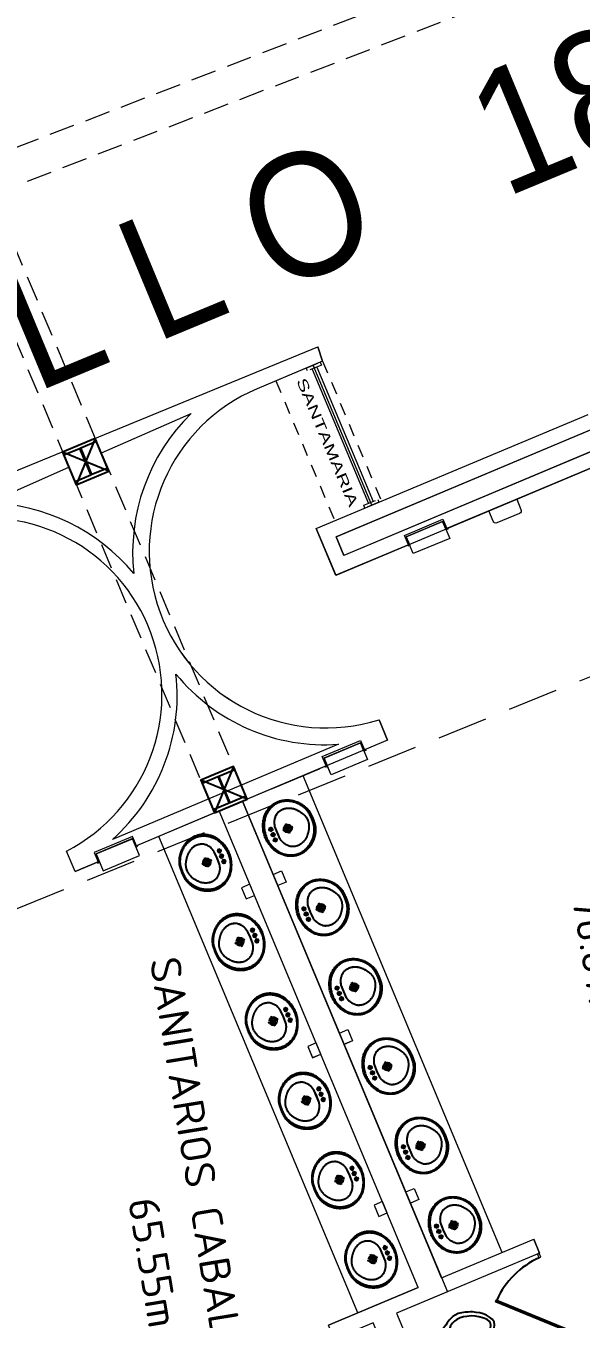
# Model space of a CAD drawing. Header units: metres. Extents: x 2 to 659295185, y -28 to 1124222152.
# Drawn here: x 655520.11 to 655525.6, y 1126311.37 to 1126324.15 of the extents above; entities that cross this region are included whole.
import ezdxf
from ezdxf.enums import TextEntityAlignment as Align

# ---------------------------------------------------------------- set-up
doc = ezdxf.new("R2010")
doc.units = ezdxf.units.M
doc.header["$MEASUREMENT"] = 0
for name, pattern in [('CCSM_C1_CUERPO NS$0$CONTINUA', [0]), ('CCSM_C1_CUERPO NS$0$DASHED', [0.75, 0.5, -0.25]), ('CCSM_C1_CUERPO NS$0$DASHED2', [0.375, 0.25, -0.125]), ('CCSM_C1_CUERPO NS$0$HIDDEN', [0.375, 0.25, -0.125]), ('DASHDOT', [1, 0.5, -0.25, 0, -0.25])]:
    doc.linetypes.add(name, pattern=pattern)
doc.layers.get('0').update_dxf_attribs({"linetype": 'CONTINUOUS'})
for name, color, linetype in [('CCSM_C1_CUERPO BJ$0$A-LOCAL ID', 7, 'CONTINUOUS'), ('CCSM_C1_CUERPO BJ$0$ID_Nº LOCAL', 7, 'CONTINUOUS'), ('CCSM_C1_CUERPO NS$0$-aa_niveles reales mz', 60, 'CONTINUOUS'), ('CCSM_C1_CUERPO NS$0$A-PARED', 2, 'CCSM_C1_CUERPO NS$0$CONTINUA'), ('CCSM_C1_CUERPO NS$0$A-PROYECCIONES', 5, 'CCSM_C1_CUERPO NS$0$DASHED'), ('CCSM_C1_CUERPO NS$0$A-SANITARIOS', 3, 'CONTINUOUS'), ('CCSM_C1_CUERPO NS$0$A-SANTA MARIAS', 161, 'CCSM_C1_CUERPO NS$0$CONTINUA'), ('CCSM_C1_CUERPO NS$0$A-TEXTOS AREAS', 7, 'CONTINUOUS'), ('CCSM_C1_CUERPO NS$0$EQUIPOS', 5, 'CONTINUOUS'), ('CCSM_C1_CUERPO NS$0$lineas guias', 8, 'CCSM_C1_CUERPO NS$0$DASHED2')]:
    doc.layers.add(name, color=color, linetype=linetype)
doc.layers.add('CCSM_C1_CUERPO NS$0$A-AREAS SERVICIO', color=134, linetype='CONTINUOUS', plot=False)
doc.layers.add('CCSM_C1_CUERPO NS$0$A_AREAS DE SERVICIO', color=2, linetype='CCSM_C1_CUERPO NS$0$CONTINUA', lineweight=30)
doc.layers.add('LOCALES ASIGNADOS', color=41, linetype='DASHDOT', lineweight=0)
doc.styles.add('CCSM_C1_CUERPO BJ$0$ROMANS', font='romans__.ttf')
doc.styles.add('CCSM_C1_CUERPO BJ$0$sigo', font='arial.ttf', dxfattribs={"width": 0.9})
doc.styles.add('CCSM_C1_CUERPO NS$0$Arial', font='arial.ttf', dxfattribs={"width": 1.5})
doc.styles.add('CCSM_C1_CUERPO NS$0$Standard', font='txt_____.ttf')

# ---------------------------------------------------------------- blocks, each defined once
blk = doc.blocks.new('CCSM_C1_CUERPO NS$0$lavamanos')
at = {"linetype": 'Continuous'}
for p, q in [((-1.14567, -2.91338), (-2.87008, -2.91338)), ((-2.00787, -2.04724), (-2.00787, -3.77559)), ((-0.8622, -2.91338), (0.8622, -2.91338)), ((0, -2.04724), (0, -3.77559)), ((1.14567, -2.91338), (2.87008, -2.91338)), ((2.00787, -2.04724), (2.00787, -3.77559)), ((-1.88583, -8.50393), (1.88583, -8.50393)), ((0, -6.61811), (0, -10.38976))]:
    blk.add_line(p, q, dxfattribs=at)
for points in [[(0, -17.99212), (-0.15602, -17.98496), (-0.31178, -17.97732), (-0.46676, -17.96923), (-0.62247, -17.96061), (-0.7774, -17.95154), (-0.93305, -17.94193), (-1.08792, -17.93189), (-1.24321, -17.92132), (-1.24409, -17.92126), (-1.40018, -17.91107), (-1.55581, -17.90029), (-1.7108, -17.88895), (-1.86635, -17.87695), (-2.02185, -17.86434), (-2.17729, -17.85112), (-2.33209, -17.83734), (-2.48664, -17.82298), (-2.48819, -17.82283), (-2.7321, -17.76466), (-2.9741, -17.70033), (-3.21422, -17.62983), (-3.4526, -17.55314), (-3.68878, -17.47039), (-3.92289, -17.38154), (-4.15451, -17.28676), (-4.3831, -17.18628), (-4.38583, -17.18504), (-4.61263, -17.07783), (-4.836, -16.96507), (-5.05637, -16.84657), (-5.2736, -16.7224), (-5.48754, -16.59265), (-5.69793, -16.45748), (-5.90487, -16.31683), (-6.10726, -16.17149), (-6.11024, -16.16929), (-6.27287, -16.04616), (-6.43208, -15.92036), (-6.58866, -15.7913), (-6.74256, -15.65905), (-6.8937, -15.52366), (-7.04202, -15.38519), (-7.18756, -15.24358), (-7.32904, -15.10015), (-7.33071, -15.09842), (-7.47169, -14.95052), (-7.6088, -14.80093), (-7.74293, -14.64866), (-7.87401, -14.49376), (-8.00211, -14.33619), (-8.12696, -14.17623), (-8.24863, -14.01384), (-8.36614, -13.85039), (-8.36797, -13.84777), (-8.50025, -13.65325), (-8.62668, -13.45667), (-8.74803, -13.25691), (-8.86431, -13.054), (-8.9753, -12.8483), (-9.08105, -12.6397), (-9.18137, -12.42859), (-9.27559, -12.21653), (-9.36657, -11.99892), (-9.45134, -11.78056), (-9.53044, -11.56007), (-9.6038, -11.33761), (-9.67138, -11.11333), (-9.73313, -10.88737), (-9.78902, -10.6599), (-9.83858, -10.43307), (-9.88817, -10.16833), (-9.9285, -9.90369), (-9.95981, -9.63782), (-9.98205, -9.37117), (-9.99523, -9.10379), (-9.99931, -8.83997), (-9.99443, -8.57243), (-9.98031, -8.30315), (-9.98012, -8.30043), (-9.95723, -8.03641), (-9.92507, -7.77125), (-9.88387, -7.50746), (-9.83362, -7.24512), (-9.77443, -6.98478), (-9.70635, -6.72662), (-9.62943, -6.47083), (-9.54331, -6.21653), (-9.54108, -6.21034), (-9.42519, -5.90571), (-9.29761, -5.60409), (-9.15896, -5.30725), (-9.0095, -5.0157), (-8.84949, -4.72997), (-8.67901, -4.45019), (-8.49844, -4.17699), (-8.30709, -3.90944), (-8.10673, -3.65144), (-7.896, -3.39996), (-7.67614, -3.15661), (-7.44739, -2.92165), (-7.21002, -2.69534), (-6.96428, -2.47795), (-6.71071, -2.26995), (-6.44882, -2.07086), (-6.4474, -2.06985), (-6.09342, -1.8285), (-5.72945, -1.60035), (-5.35697, -1.38637), (-4.97653, -1.1869), (-4.58869, -1.00223), (-4.19402, -0.83262), (-3.79311, -0.67834), (-3.38583, -0.53937), (-3.38148, -0.53797), (-2.97062, -0.41452), (-2.55462, -0.30671), (-2.1348, -0.21491), (-1.71177, -0.13925), (-1.28615, -0.07986), (-0.85858, -0.03682), (-0.42966, -0.01018), (0, 0), (0.42963, -0.01033), (0.85867, -0.03702), (1.28621, -0.08015), (1.71194, -0.13969), (2.13491, -0.21549), (2.55482, -0.30751), (2.97072, -0.41554), (3.38189, -0.53937), (3.78887, -0.67819), (4.18996, -0.83242), (4.58469, -1.00185), (4.97278, -1.18636), (5.35351, -1.38562), (5.72617, -1.59924), (6.0905, -1.82709), (6.44479, -2.068), (6.44882, -2.07086), (6.45017, -2.07185), (6.71159, -2.27052), (6.96469, -2.47832), (7.20981, -2.69548), (7.4466, -2.9217), (7.67469, -3.15662), (7.89383, -3.39998), (8.10359, -3.65128), (8.30315, -3.90944), (8.49534, -4.17689), (8.67685, -4.45036), (8.84803, -4.73025), (9.00872, -5.01629), (9.1587, -5.30809), (9.29776, -5.60525), (9.42572, -5.90736), (9.54188, -6.21255), (9.54331, -6.21653), (9.62943, -6.47084), (9.70633, -6.72652), (9.77441, -6.98469), (9.83361, -7.24504), (9.88386, -7.50739), (9.92507, -7.77118), (9.95722, -8.03623), (9.98013, -8.30043), (9.98032, -8.30315), (9.99443, -8.57236), (9.99931, -8.84003), (9.99523, -9.10374), (9.98205, -9.37112), (9.95979, -9.63791), (9.92848, -9.90378), (9.88817, -10.16832), (9.83858, -10.43307), (9.83797, -10.43598), (9.78765, -10.66236), (9.73129, -10.88918), (9.66927, -11.11468), (9.60166, -11.33855), (9.52854, -11.56054), (9.44988, -11.78078), (9.36576, -11.999), (9.27559, -12.21653), (9.18048, -12.42865), (9.07944, -12.63991), (8.97322, -12.84862), (8.86195, -13.05451), (8.74556, -13.25773), (8.6242, -13.45801), (8.49793, -13.65523), (8.36614, -13.85039), (8.24854, -14.01397), (8.12687, -14.17636), (8.00201, -14.33631), (7.87401, -14.49376), (7.74293, -14.64866), (7.6087, -14.80104), (7.47159, -14.95063), (7.33071, -15.09842), (7.18852, -15.24243), (7.04257, -15.38427), (6.89358, -15.52312), (6.74182, -15.65872), (6.58715, -15.79121), (6.42973, -15.92042), (6.26975, -16.04622), (6.1063, -16.16929), (5.90409, -16.31515), (5.69734, -16.45615), (5.48694, -16.59165), (5.27292, -16.72162), (5.05566, -16.84583), (4.83521, -16.96427), (4.61158, -17.07691), (4.38467, -17.18378), (4.38189, -17.18504), (4.15347, -17.28579), (3.92197, -17.38088), (3.68808, -17.46994), (3.4521, -17.55286), (3.2139, -17.62968), (2.9738, -17.7003), (2.73195, -17.76467), (2.48819, -17.82283), (2.48664, -17.82298), (2.33209, -17.83734), (2.17669, -17.85117), (2.02124, -17.86439), (1.86635, -17.87695), (1.7108, -17.88895), (1.55521, -17.90034), (1.39957, -17.91111), (1.24409, -17.92126), (1.24321, -17.92132), (1.08792, -17.93189), (0.9323, -17.94198), (0.7774, -17.95154), (0.62172, -17.96065), (0.46676, -17.96923), (0.31102, -17.97736), (0.15602, -17.98496), (0, -17.99212)], [(0, -16.06299), (-0.18792, -16.0599), (-0.37554, -16.05066), (-0.56285, -16.03525), (-0.74947, -16.01371), (-0.93536, -15.98605), (-1.12025, -15.95229), (-1.30384, -15.91251), (-1.4859, -15.86675), (-1.48819, -15.86614), (-1.49138, -15.86528), (-1.672, -15.81354), (-1.8507, -15.75596), (-2.02734, -15.69259), (-2.20181, -15.62348), (-2.374, -15.54866), (-2.54358, -15.46828), (-2.71043, -15.3824), (-2.87402, -15.29133), (-3.04605, -15.19008), (-3.21542, -15.08647), (-3.38315, -14.9799), (-3.5489, -14.8706), (-3.71277, -14.7585), (-3.87486, -14.64352), (-4.03483, -14.52591), (-4.19175, -14.40641), (-4.19291, -14.40551), (-4.34937, -14.28142), (-4.50255, -14.1558), (-4.65382, -14.02758), (-4.80284, -13.89704), (-4.94986, -13.76398), (-5.09456, -13.62867), (-5.23718, -13.49089), (-5.37629, -13.35207), (-5.37795, -13.35039), (-5.37876, -13.34942), (-5.52197, -13.17233), (-5.65854, -12.99125), (-5.78892, -12.80566), (-5.91297, -12.61578), (-6.03053, -12.42182), (-6.14144, -12.2241), (-6.24566, -12.02265), (-6.34252, -11.81889), (-6.34294, -11.81798), (-6.4347, -11.60908), (-6.51887, -11.39832), (-6.59586, -11.18484), (-6.66561, -10.96878), (-6.72798, -10.75058), (-6.78293, -10.5304), (-6.83039, -10.30848), (-6.87008, -10.08661), (-6.87037, -10.08329), (-6.88356, -9.88894), (-6.88978, -9.69559), (-6.88918, -9.50479), (-6.88176, -9.31148), (-6.86748, -9.11856), (-6.84635, -8.92626), (-6.81842, -8.73484), (-6.78346, -8.5433), (-6.78313, -8.54172), (-6.74096, -8.35347), (-6.69168, -8.16565), (-6.63561, -7.97975), (-6.57283, -7.796), (-6.50342, -7.61466), (-6.42746, -7.43595), (-6.34506, -7.26013), (-6.25591, -7.08661), (-6.08348, -6.85262), (-5.89907, -6.62679), (-5.70371, -6.41048), (-5.49777, -6.20413), (-5.28179, -6.00827), (-5.05633, -5.82341), (-4.82195, -5.65), (-4.57874, -5.48819), (-4.32876, -5.34015), (-4.07122, -5.20434), (-3.80737, -5.08145), (-3.53769, -4.97171), (-3.26299, -4.87546), (-2.9838, -4.79287), (-2.70086, -4.72417), (-2.41481, -4.66952), (-2.41339, -4.66929), (0, -4.56693), (2.41339, -4.66929), (2.41481, -4.66952), (2.70086, -4.72417), (2.98371, -4.79285), (3.26291, -4.87543), (3.5376, -4.97168), (3.80729, -5.08142), (4.07114, -5.2043), (4.32869, -5.34011), (4.57874, -5.48819), (4.82187, -5.64995), (5.05626, -5.82335), (5.28173, -6.00821), (5.49771, -6.20407), (5.70365, -6.41042), (5.89907, -6.62679), (6.08348, -6.85262), (6.25591, -7.08661), (6.34414, -7.2601), (6.42574, -7.43587), (6.50097, -7.61437), (6.5698, -7.79552), (6.63207, -7.97894), (6.68777, -8.16455), (6.73678, -8.35195), (6.77883, -8.5399), (6.77953, -8.5433), (6.81538, -8.73475), (6.84411, -8.92617), (6.8659, -9.11858), (6.88074, -9.31165), (6.88859, -9.50514), (6.88948, -9.69608), (6.88343, -9.88963), (6.8703, -10.08407), (6.87008, -10.08661), (6.83037, -10.30858), (6.7829, -10.5305), (6.72795, -10.75068), (6.66558, -10.96888), (6.59586, -11.18484), (6.51887, -11.39832), (6.4347, -11.60908), (6.34294, -11.81798), (6.34252, -11.81889), (6.24562, -12.02262), (6.14129, -12.22398), (6.03014, -12.42165), (5.91231, -12.61541), (5.78792, -12.80504), (5.65714, -12.9903), (5.52016, -13.17091), (5.37646, -13.34749), (5.37402, -13.35039), (5.23533, -13.48965), (5.09309, -13.6277), (4.94864, -13.76317), (4.8019, -13.89615), (4.65278, -14.02673), (4.50159, -14.15462), (4.34823, -14.27992), (4.19174, -14.40337), (4.18898, -14.40551), (4.03258, -14.52531), (3.87308, -14.64318), (3.71169, -14.75815), (3.54833, -14.87031), (3.38305, -14.97961), (3.2159, -15.08603), (3.04692, -15.18953), (2.87543, -15.29051), (2.87402, -15.29133), (2.87064, -15.29327), (2.7069, -15.38393), (2.53994, -15.46947), (2.37031, -15.54958), (2.19818, -15.62419), (2.02374, -15.69321), (1.84717, -15.75658), (1.66865, -15.81423), (1.48819, -15.86614), (1.4859, -15.86675), (1.30384, -15.91251), (1.12016, -15.95231), (0.93536, -15.98605), (0.74947, -16.01371), (0.56285, -16.03525), (0.37554, -16.05066), (0.18792, -16.0599), (0, -16.06299)]]:
    blk.add_lwpolyline(points, close=True, dxfattribs=at)
blk.add_lwpolyline([(0, -0.43307), (-0.0032, -0.43309), (-0.41557, -0.44293), (-0.82705, -0.4685), (-1.23741, -0.50981), (-1.64573, -0.56674), (-2.05158, -0.63924), (-2.45453, -0.72723), (-2.85365, -0.83052), (-3.24803, -0.94881), (-3.63967, -1.08338), (-4.02553, -1.23249), (-4.40547, -1.39606), (-4.77897, -1.57387), (-5.14533, -1.76558), (-5.50434, -1.97107), (-5.85533, -2.18998), (-6.19685, -2.42126), (-6.19827, -2.42231), (-6.2887, -2.49008), (-6.37749, -2.55848), (-6.46537, -2.62804), (-6.55222, -2.69867), (-6.63824, -2.77053), (-6.7233, -2.84351), (-6.80739, -2.91761), (-6.88976, -2.99212), (-6.97274, -3.06918), (-7.0539, -3.14641), (-7.13418, -3.22475), (-7.21345, -3.30404), (-7.29177, -3.38434), (-7.36908, -3.46561), (-7.44528, -3.54774), (-7.51968, -3.62992), (-7.52139, -3.63182), (-7.52994, -3.6414), (-7.53828, -3.65087), (-7.54653, -3.66038), (-7.55471, -3.66995), (-7.56284, -3.6796), (-7.57088, -3.68929), (-7.57885, -3.69904), (-7.58661, -3.70866), (-7.59313, -3.71598), (-7.60096, -3.72476), (-7.60895, -3.73372), (-7.61679, -3.74249), (-7.62464, -3.75126), (-7.63265, -3.7602), (-7.64051, -3.76896), (-7.64982, -3.77933), (-7.65354, -3.78346), (-7.77251, -3.92911), (-7.88765, -4.07645), (-7.9995, -4.22614), (-8.10806, -4.37823), (-8.2133, -4.53265), (-8.31516, -4.68931), (-8.4136, -4.84814), (-8.50787, -5.00787), (-8.50846, -5.00889), (-8.60047, -5.17295), (-8.6881, -5.33775), (-8.77195, -5.50437), (-8.85211, -5.67293), (-8.92848, -5.84325), (-9.00102, -6.01523), (-9.06964, -6.18868), (-9.13386, -6.3622), (-9.21541, -6.60277), (-9.2883, -6.84446), (-9.35302, -7.08859), (-9.40945, -7.33476), (-9.45752, -7.5827), (-9.49718, -7.83201), (-9.52841, -8.08263), (-9.55101, -8.3323), (-9.55118, -8.33464), (-9.56448, -8.58891), (-9.56894, -8.84181), (-9.56479, -9.09102), (-9.55192, -9.34362), (-9.53034, -9.59552), (-9.50007, -9.84664), (-9.46116, -10.09645), (-9.41339, -10.34645), (-9.36597, -10.56168), (-9.31264, -10.77768), (-9.25391, -10.99213), (-9.18973, -11.20515), (-9.12019, -11.41649), (-9.04537, -11.62587), (-8.96522, -11.83341), (-8.87925, -12.04028), (-8.87795, -12.0433), (-8.78772, -12.24568), (-8.69175, -12.44739), (-8.59074, -12.64662), (-8.48477, -12.84325), (-8.37396, -13.03704), (-8.25824, -13.2281), (-8.13777, -13.4162), (-8.01181, -13.60236), (-7.8991, -13.75924), (-7.78256, -13.91489), (-7.66288, -14.06833), (-7.54019, -14.21938), (-7.41464, -14.36786), (-7.28609, -14.51395), (-7.15468, -14.65748), (-7.01968, -14.79921), (-7.01804, -14.8009), (-6.88233, -14.93771), (-6.74301, -15.07248), (-6.60095, -15.20433), (-6.45608, -15.33332), (-6.30869, -15.4592), (-6.15872, -15.582), (-6.00614, -15.70177), (-5.85039, -15.81889), (-5.65802, -15.95721), (-5.46155, -16.09113), (-5.26164, -16.22013), (-5.05866, -16.34397), (-4.8525, -16.46272), (-4.64353, -16.57616), (-4.43164, -16.68435), (-4.21654, -16.7874), (-4.00016, -16.88334), (-3.7808, -16.97381), (-3.55914, -17.05851), (-3.33535, -17.13737), (-3.10943, -17.21039), (-2.88181, -17.27743), (-2.65252, -17.33848), (-2.42126, -17.3937), (-2.4164, -17.39414), (-2.26792, -17.40746), (-2.11711, -17.42063), (-1.96627, -17.43345), (-1.81637, -17.44583), (-1.66547, -17.45794), (-1.51454, -17.46969), (-1.36456, -17.48101), (-1.2126, -17.49212), (-1.21195, -17.49216), (-1.06192, -17.50172), (-0.91055, -17.51099), (-0.75821, -17.51996), (-0.60681, -17.5285), (-0.45538, -17.53668), (-0.30393, -17.54449), (-0.15246, -17.55193), (0, -17.55905), (0.00328, -17.5589), (0.15446, -17.55184), (0.30468, -17.54445), (0.45581, -17.53664), (0.60599, -17.52851), (0.75707, -17.51995), (0.90721, -17.51107), (1.05825, -17.50176), (1.20866, -17.49212), (1.36029, -17.48111), (1.51241, -17.46969), (1.66354, -17.45797), (1.8156, -17.44581), (1.96667, -17.43337), (2.11867, -17.42047), (2.26968, -17.4073), (2.42031, -17.39379), (2.42126, -17.3937), (2.65238, -17.33852), (2.88181, -17.27743), (3.10943, -17.21039), (3.33521, -17.13742), (3.55901, -17.05856), (3.7808, -16.97381), (4.00016, -16.88334), (4.21654, -16.7874), (4.43164, -16.68435), (4.6434, -16.57622), (4.8525, -16.46272), (5.05854, -16.34404), (5.26164, -16.22013), (5.46143, -16.09121), (5.65802, -15.95721), (5.85039, -15.81889), (6.00615, -15.70175), (6.15862, -15.58207), (6.30859, -15.45926), (6.4561, -15.33329), (6.60087, -15.20439), (6.74295, -15.07252), (6.88238, -14.93765), (7.01804, -14.8009), (7.01969, -14.79921), (7.02105, -14.79782), (7.15567, -14.65643), (7.28652, -14.5133), (7.41453, -14.36744), (7.53947, -14.21913), (7.66147, -14.06821), (7.78039, -13.91485), (7.89609, -13.75922), (8.00787, -13.60236), (8.0096, -13.59989), (8.13606, -13.41435), (8.25698, -13.22677), (8.37307, -13.03615), (8.48432, -12.84251), (8.59052, -12.64621), (8.69167, -12.44726), (8.78775, -12.24567), (8.87795, -12.0433), (8.87925, -12.04028), (8.96517, -11.83354), (9.04532, -11.62599), (9.12019, -11.41649), (9.18969, -11.20528), (9.25387, -10.99226), (9.31264, -10.77768), (9.36594, -10.56181), (9.41339, -10.34645), (9.46031, -10.09655), (9.49841, -9.84683), (9.528, -9.59584), (9.54903, -9.34411), (9.56147, -9.0917), (9.56532, -8.84263), (9.56069, -8.59006), (9.54733, -8.33598), (9.54724, -8.33464), (9.5471, -8.33258), (9.52539, -8.08282), (9.49496, -7.83221), (9.45595, -7.58269), (9.40843, -7.33476), (9.35241, -7.08849), (9.28802, -6.8444), (9.2153, -6.60265), (9.13386, -6.3622), (9.06964, -6.18868), (9.00097, -6.01512), (8.92843, -5.84313), (8.85211, -5.67293), (8.77195, -5.50437), (8.68804, -5.33764), (8.60041, -5.17283), (8.50846, -5.00889), (8.50787, -5.00787), (8.41351, -4.84809), (8.31492, -4.68927), (8.21283, -4.53269), (8.10729, -4.37842), (7.99834, -4.22653), (7.88605, -4.07709), (7.77047, -3.93019), (7.6509, -3.785), (7.64961, -3.78346), (7.64773, -3.78111), (7.64044, -3.77207), (7.63296, -3.7629), (7.6254, -3.75376), (7.6178, -3.74469), (7.61012, -3.73564), (7.60241, -3.72667), (7.59461, -3.71773), (7.58661, -3.70866), (7.5849, -3.70676), (7.57635, -3.69719), (7.56803, -3.68774), (7.55976, -3.6782), (7.55157, -3.66863), (7.54346, -3.65899), (7.53542, -3.6493), (7.52744, -3.63955), (7.51969, -3.62992), (7.44528, -3.54773), (7.36897, -3.46549), (7.29174, -3.38431), (7.21341, -3.30399), (7.13412, -3.22469), (7.05392, -3.14644), (6.97266, -3.06909), (6.88976, -2.99212), (6.8073, -2.91758), (6.7232, -2.84362), (6.63798, -2.77074), (6.55187, -2.69913), (6.46467, -2.62864), (6.3766, -2.55945), (6.28759, -2.49147), (6.19691, -2.42419), (6.19291, -2.42126), (5.85224, -2.18986), (5.50224, -1.97105), (5.1442, -1.76567), (4.77877, -1.5741), (4.40618, -1.39645), (4.02713, -1.23307), (3.64214, -1.08419), (3.25136, -0.94988), (3.24803, -0.94881), (2.85263, -0.8305), (2.45261, -0.72723), (2.04878, -0.63926), (1.64205, -0.56678), (1.2327, -0.50984), (0.82163, -0.46856), (0.40913, -0.44298), (-0.00394, -0.43307)], dxfattribs=at)
for centre, radius in [((-2.00787, -2.91338), 0.59055), ((0, -2.91338), 0.59055), ((2.00787, -2.91338), 0.59056), ((0, -8.50393), 1.37795), ((0, -8.50393), 0.88583)]:
    blk.add_circle(centre, radius, dxfattribs=at)
blk = doc.blocks.new('CCSM_C1_CUERPO NS$0$water')
at = {"linetype": 'Continuous'}
for p, q in [((-0.83, 26.23), (-1.78, 25.69)), ((0.24, 26.46), (-0.83, 26.23)), ((1.3, 26.21), (0.24, 26.46)), ((2.24, 25.65), (1.3, 26.21)), ((-5, 22.17), (-5.64, 21.04)), ((-4.36, 23.23), (-5, 22.17)), ((-3.68, 24.13), (-4.36, 23.23)), ((-3.26, 22.43), (-3.98, 21.3)), ((-2.85, 24.95), (-3.68, 24.13)), ((-2.23, 23.76), (-3.26, 22.43)), ((-1.78, 25.69), (-2.85, 24.95)), ((-1.32, 24.58), (-2.23, 23.76)), ((-0.56, 25.01), (-1.32, 24.58)), ((0.23, 25.12), (-0.56, 25.01)), ((1.01, 24.99), (0.23, 25.12)), ((1.76, 24.55), (1.01, 24.99)), ((2.65, 23.72), (1.76, 24.55)), ((3.29, 24.89), (2.24, 25.65)), ((3.67, 22.37), (2.65, 23.72)), ((4.11, 24.06), (3.29, 24.89)), ((4.36, 21.22), (3.67, 22.37)), ((4.85, 22.91), (4.11, 24.06)), ((5.4, 22.08), (4.85, 22.91)), ((6.01, 20.93), (5.4, 22.08)), ((-6.77, 17.5), (-6.94, 16.44)), ((-6.49, 18.72), (-6.77, 17.5)), ((-6.12, 19.7), (-6.49, 18.72)), ((-5.92, 20.41), (-6.12, 19.7)), ((-5.64, 21.04), (-5.92, 20.41)), ((-5.24, 17.69), (-5.4, 16.51)), ((-4.95, 18.71), (-5.24, 17.69)), ((-4.54, 20.12), (-4.95, 18.71)), ((-3.98, 21.3), (-4.54, 20.12)), ((4.9, 20.04), (4.36, 21.22)), ((5.29, 18.61), (4.9, 20.04)), ((5.55, 17.59), (5.29, 18.61)), ((5.7, 16.41), (5.55, 17.59)), ((6.21, 20.3), (6.01, 20.93)), ((6.48, 19.59), (6.21, 20.3)), ((6.74, 18.6), (6.48, 19.59)), ((7.09, 17.38), (6.74, 18.6)), ((7.23, 16.31), (7.09, 17.38)), ((-6.94, 16.44), (-6.87, 15.26)), ((-6.87, 15.26), (-6.76, 14.43)), ((-6.76, 14.43), (-6.45, 13.6)), ((-6.45, 13.6), (-6.11, 12.77)), ((-5.4, 16.51), (-5.34, 15.25)), ((-5.34, 15.25), (-5.07, 14.3)), ((-5.07, 14.3), (-4.72, 13.43)), ((-4.72, 13.43), (-4.22, 12.52)), ((4.44, 12.44), (4.96, 13.34)), ((4.96, 13.34), (5.32, 14.2)), ((5.32, 14.2), (5.61, 15.15)), ((5.61, 15.15), (5.7, 16.41)), ((6.33, 12.66), (6.7, 13.48)), ((6.7, 13.48), (7.02, 14.31)), ((7.02, 14.31), (7.14, 15.13)), ((7.14, 15.13), (7.23, 16.31)), ((-6.11, 12.77), (-5.56, 11.86)), ((-5.56, 11.86), (-5.02, 11.11)), ((-5.02, 11.11), (-4.63, 10.32)), ((-4.63, 10.32), (-4.44, 9.88)), ((-4.44, 9.88), (-4.28, 9.57)), ((-4.28, 9.57), (-4.09, 9.05)), ((-4.22, 12.52), (-3.95, 12.2)), ((-4.09, 9.05), (-4.02, 8.58)), ((-3.95, 12.2), (-3.16, 11.49)), ((-3.16, 11.49), (-1.79, 10.65)), ((-1.79, 10.65), (-0.73, 10.36)), ((-0.73, 10.36), (0.09, 10.2)), ((0.09, 10.2), (0.92, 10.35)), ((0.92, 10.35), (1.99, 10.61)), ((1.99, 10.61), (3.37, 11.43)), ((3.37, 11.43), (4.16, 12.13)), ((4.16, 12.13), (4.44, 12.44)), ((4.17, 8.51), (4.25, 8.98)), ((4.25, 8.98), (4.46, 9.49)), ((4.46, 9.49), (4.62, 9.8)), ((4.62, 9.8), (4.82, 10.23)), ((4.82, 10.23), (5.22, 11.02)), ((5.22, 11.02), (5.77, 11.76)), ((5.77, 11.76), (6.33, 12.66)), ((-4.02, 8.58), (-3.83, 7.59)), ((-3.83, 7.59), (-3.77, 6.02)), ((-3.77, 6.02), (-3.62, 4.36)), ((-3.62, 4.36), (-3.59, 3.54)), ((3.7, 4.3), (3.87, 5.95)), ((3.87, 5.95), (3.97, 7.52)), ((3.97, 7.52), (4.17, 8.51)), ((-3.59, 3.54), (-3.52, 2.47)), ((-3.52, 2.47), (-3.45, 1.49)), ((-1.67, 2.97), (-3.48, 3.1)), ((-3.48, 3.1), (-3.48, 2.55)), ((-3.48, 2.55), (-1.67, 2.61)), ((-3.45, 1.49), (-3.34, 0.74)), ((-3.34, 0.74), (-3.07, 0.38)), ((-3.07, 0.38), (-2.71, 0.26)), ((-2.71, 0.26), (-2.28, 0.18)), ((-2.28, 0.18), (0, 0)), ((-1.67, 2.61), (-1.67, 2.97)), ((-1.39, 2.97), (-1.67, 2.97)), ((-1.67, 2.97), (-1.67, 2.57)), ((-1.67, 2.57), (-1.39, 2.57)), ((-1.39, 2.57), (-1.39, 2.97)), ((-1.35, 3.08), (-1.36, 2.45)), ((-1.36, 2.45), (-1.16, 2.45)), ((-1.23, 3.32), (-1.35, 2.81)), ((-1.23, 3.32), (-1.35, 2.81)), ((-1.15, 3.08), (-1.35, 3.08)), ((-1.35, 2.81), (-1.24, 2.26)), ((-1.35, 2.81), (-1.24, 2.26)), ((-1.24, 2.26), (-0.97, 1.82)), ((-1.24, 2.26), (-0.97, 1.82)), ((-0.95, 3.79), (-1.23, 3.32)), ((-0.95, 3.79), (-1.23, 3.32)), ((-1.16, 2.45), (-1.15, 3.08)), ((-0.99, 3.2), (-1.12, 2.81)), ((-0.99, 3.2), (-1.12, 2.81)), ((-1.12, 2.81), (-1, 2.37)), ((-1.12, 2.81), (-1, 2.37)), ((-1, 2.37), (-0.77, 2.01)), ((-1, 2.37), (-0.77, 2.01)), ((-0.76, 3.59), (-0.99, 3.2)), ((-0.76, 3.59), (-0.99, 3.2)), ((-0.97, 1.82), (-0.5, 1.54)), ((-0.97, 1.82), (-0.5, 1.54)), ((-0.48, 4.06), (-0.95, 3.79)), ((-0.48, 4.06), (-0.95, 3.79)), ((-0.77, 2.01), (-0.42, 1.74)), ((-0.77, 2.01), (-0.42, 1.74)), ((-0.4, 3.82), (-0.76, 3.59)), ((-0.4, 3.82), (-0.76, 3.59)), ((-0.5, 1.54), (0.01, 1.42)), ((-0.5, 1.54), (0.01, 1.42)), ((0.04, 4.17), (-0.48, 4.06)), ((0.04, 4.17), (-0.48, 4.06)), ((-0.42, 1.74), (0.01, 1.65)), ((-0.42, 1.74), (0.01, 1.65)), ((0.03, 3.9), (-0.4, 3.82)), ((0.03, 3.9), (-0.4, 3.82)), ((0, 0), (2.28, 0.14)), ((0.01, 1.65), (0.45, 1.73)), ((0.01, 1.65), (0.45, 1.73)), ((0.01, 1.42), (0.53, 1.53)), ((0.01, 1.42), (0.53, 1.53)), ((0.47, 3.81), (0.03, 3.9)), ((0.47, 3.81), (0.03, 3.9)), ((0.55, 4.05), (0.04, 4.17)), ((0.55, 4.05), (0.04, 4.17)), ((0.45, 1.73), (0.81, 2)), ((0.45, 1.73), (0.81, 2)), ((0.82, 3.58), (0.47, 3.81)), ((0.82, 3.58), (0.47, 3.81)), ((0.53, 1.53), (1, 1.8)), ((0.53, 1.53), (1, 1.8)), ((1.02, 3.77), (0.55, 4.05)), ((1.02, 3.77), (0.55, 4.05)), ((0.81, 2), (1.04, 2.35)), ((0.81, 2), (1.04, 2.35)), ((1.05, 3.18), (0.82, 3.58)), ((1.05, 3.18), (0.82, 3.58)), ((1, 1.8), (1.28, 2.23)), ((1, 1.8), (1.28, 2.23)), ((1.29, 3.3), (1.02, 3.77)), ((1.29, 3.3), (1.02, 3.77)), ((1.04, 2.35), (1.17, 2.78)), ((1.04, 2.35), (1.17, 2.78)), ((1.17, 2.78), (1.05, 3.18)), ((1.17, 2.78), (1.05, 3.18)), ((1.28, 2.23), (1.4, 2.78)), ((1.28, 2.23), (1.4, 2.78)), ((1.4, 2.78), (1.29, 3.3)), ((1.4, 2.78), (1.29, 3.3)), ((2.28, 0.14), (2.72, 0.21)), ((2.72, 0.21), (3.07, 0.33)), ((3.07, 0.33), (3.35, 0.68)), ((3.35, 0.68), (3.48, 1.43)), ((3.48, 1.43), (3.57, 2.41)), ((3.57, 2.41), (3.65, 3.47)), ((3.65, 3.47), (3.7, 4.3))]:
    blk.add_line(p, q, dxfattribs=at)
at = {"linetype": 'Continuous', "const_width": 0.2}
blk.add_lwpolyline([(-0.09, -2.83), (-0.09, 8.98)], dxfattribs=at)
blk = doc.blocks.new('CCSM_C1_CUERPO NS$0$Cwc')
blk.add_lwpolyline([(0.06, -1.5), (0.611, -0.949), (0.626, -0.963), (0.074, -1.514)], close=True)
at = {"linetype": 'Continuous'}
for points in [[(0.04, -1.52), (0.04, -1.51), (0.05, -1.51), (0.05, -1.53), (-0.04, -1.53), (-0.05, -1.53), (-0.05, -1.51), (-0.04, -1.51), (-0.04, -1.52)], [(0.05, -1.52), (0.06, -1.52), (0.06, -1.5), (0.05, -1.5)]]:
    blk.add_lwpolyline(points, close=True, dxfattribs=at)
blk.add_circle((0.057, -1.495), 0.005, dxfattribs=at)
blk.add_arc((-0.003, -1.541), 0.854, 2.0407, 42.5701)
at = {"layer": 'CCSM_C1_CUERPO NS$0$A-SANITARIOS', "xscale": 0.02948293166271116, "yscale": 0.02948293166271116, "zscale": 0.02948293166271116, "rotation": 180.1952537620448}
blk.add_blockref('CCSM_C1_CUERPO NS$0$water', (0.442, -0.077), dxfattribs=at)
blk = doc.blocks.new('CCSM_C1_CUERPO NS$0$refuerzos')
at = {"layer": 'CCSM_C1_CUERPO NS$0$-aa_niveles reales mz'}
blk.add_lwpolyline([(-1005676.254, 829072.727), (-1005676.254, 829072.377), (-1005675.904, 829072.377), (-1005675.904, 829072.727)], close=True, dxfattribs=at)
at = {"layer": 'CCSM_C1_CUERPO NS$0$EQUIPOS'}
blk.add_line((-1005676.254, 829072.727), (-1005675.904, 829072.377), dxfattribs=at)
blk.add_lwpolyline([(-1005676.254, 829072.377), (-1005676.223, 829072.377), (-1005676.223, 829072.546), (-1005675.936, 829072.546), (-1005675.936, 829072.377), (-1005675.904, 829072.377), (-1005675.904, 829072.727), (-1005675.936, 829072.727), (-1005675.936, 829072.558), (-1005676.223, 829072.558), (-1005676.223, 829072.727), (-1005676.254, 829072.727)], close=True, dxfattribs=at)
blk = doc.blocks.new('CCSM_C1_CUERPO NS$0$refuerzos1')
at = {"layer": 'CCSM_C1_CUERPO NS$0$EQUIPOS'}
blk.add_line((-1005675.904, 829072.727), (-1005676.254, 829072.377), dxfattribs=at)
at = {"layer": 'CCSM_C1_CUERPO NS$0$A-PARED'}
blk.add_blockref('CCSM_C1_CUERPO NS$0$refuerzos', (0, 0), dxfattribs=at)
blk = doc.blocks.new('CCSM_C1_CUERPO BJ$0$IDENT LOCAL')
at = {"style": 'CCSM_C1_CUERPO BJ$0$ROMANS'}
for tag, height, p in [('AREA-EXACTA', 0.5, (0.587, 0.096)), ('NºLOCAL', 0.7, (1.17, 0.119)), ('RUBRO', 0.35, (0, 0)), ('USO', 0.35, (-0.587, -0.096))]:
    blk.add_attdef(tag, text='', height=height, rotation=279.3085, dxfattribs=at).set_placement(p, align=Align.BOTTOM_CENTER)

msp = doc.modelspace()

# ---------------------------------------------------------------- hatches: boundary and pattern name
at = {"layer": 'LOCALES ASIGNADOS'}
h = msp.add_hatch(color=256, dxfattribs=at)
edge = h.paths.add_edge_path()
edge.add_arc((219491.1056, 1054914.3756), 441878.9229, 9.308049718, 9.309563548, ccw=False)
edge.add_line((655551.8097, 1126384.9626), (655564.5398, 1126387.0492))
edge.add_line((655564.5398, 1126387.0492), (655562.5867, 1126398.9652))
edge.add_line((655562.5867, 1126398.9652), (655552.3922, 1126397.2942))
edge.add_line((655552.3922, 1126397.2942), (655552.4569, 1126396.8995))
edge.add_line((655552.4569, 1126396.8995), (655549.9212, 1126396.4839))
h = msp.add_hatch(color=256, dxfattribs=at)
edge = h.paths.add_edge_path()
edge.add_line((655551.1062, 1126298.8145), (655550.6588, 1126300.5608))
edge.add_arc((655571.2475, 1126323.7686), 31.0242, 217.27656, 228.42229, ccw=False)
edge.add_arc((655567.1626, 1126320.7728), 25.9594, 203.9575, 217.47569, ccw=False)
edge.add_line((655543.4396, 1126310.2317), (655532.6959, 1126305.596))
edge.add_arc((655815.9766, 1126429.1483), 309.052, 203.105828, 203.564314, ccw=False)
edge.add_line((655531.7163, 1126307.8668), (655522.794, 1126304.1117))
edge.add_arc((603859.0704, 1103270.5705), 56565.7525, 24.01875684, 24.0290273, ccw=False)
edge.add_line((655526.922, 1126294.8505), (655551.1062, 1126298.8145))

# ---------------------------------------------------------------- linework, layer by layer
at = {"layer": 'CCSM_C1_CUERPO NS$0$A-AREAS SERVICIO', "lineweight": 5}
msp.add_lwpolyline([(655523.5331, 1126319.4172), (655522.953, 1126320.8005), (655522.3999, 1126320.568, 0.9554125), (655523.6025, 1126317.2971), (655523.6876, 1126317.0948), (655522.2535, 1126316.4919), (655524.2792, 1126311.6438), (655523.7742, 1126311.4327), (655526.2009, 1126305.6281), (655531.4561, 1126307.8383), (655531.258, 1126308.2974), (655531.4184, 1126308.3675), (655526.5063, 1126320.1239), (655523.1752, 1126318.7236), (655522.9812, 1126319.1852)], format="xyb", close=True, dxfattribs=at)
at = {"layer": 'CCSM_C1_CUERPO NS$0$A-PARED', "lineweight": 5}
for p, q in [((655523.0452, 1126320.8393), (655522.9975, 1126320.9815)), ((655523.0452, 1126320.8393), (655522.3999, 1126320.568)), ((655526.3348, 1126320.4322), (655523.1776, 1126319.1051)), ((655526.4106, 1126320.2472), (655523.2551, 1126318.9207)), ((655526.5063, 1126320.1239), (655524.2805, 1126319.189)), ((655522.9812, 1126319.1852), (655523.1749, 1126318.7243)), ((655523.1776, 1126319.1051), (655523.2551, 1126318.9207)), ((655523.8934, 1126319.0263), (655523.1749, 1126318.7243)), ((655523.6875, 1126317.0949), (655523.6025, 1126317.2973)), ((655523.6876, 1126317.0948), (655523.6025, 1126317.2971)), ((655523.6875, 1126317.0949), (655523.4586, 1126316.9987)), ((655523.6876, 1126317.0948), (655523.4587, 1126316.9985)), ((655523.2024, 1126317.0537), (655520.9674, 1126316.1142)), ((655523.0806, 1126316.8398), (655521.2054, 1126316.0516)), ((655523.0807, 1126316.8396), (655521.2055, 1126316.0514)), ((655522.5502, 1126316.6168), (655523.0146, 1126316.8121)), ((655522.5502, 1126316.6167), (655523.0147, 1126316.8119)), ((655524.2213, 1126311.7822), (655522.2535, 1126316.4919)), ((655523.9907, 1126311.6858), (655522.023, 1126316.395)), ((655520.5985, 1126315.7964), (655520.5134, 1126315.9988)), ((655520.5986, 1126315.7965), (655520.5135, 1126315.9988)), ((655520.5986, 1126315.7962), (655520.5135, 1126315.9986)), ((655520.5986, 1126315.7963), (655520.5136, 1126315.9986)), ((655520.5985, 1126315.7964), (655520.8275, 1126315.8927)), ((655520.8275, 1126315.8927), (655520.5986, 1126315.7965)), ((655520.8275, 1126315.8925), (655520.5986, 1126315.7963)), ((655520.5986, 1126315.7962), (655520.8275, 1126315.8925)), ((655524.2213, 1126311.7822), (655525.1323, 1126312.1629)), ((655525.1902, 1126312.0245), (655525.1323, 1126312.1629)), ((655523.9907, 1126311.6858), (655523.1029, 1126311.3149))]:
    msp.add_line(p, q, dxfattribs=at)
for points in [[(655520.8275, 1126315.8927), (655520.5986, 1126315.7965), (655520.5135, 1126315.9988, 0.8861435), (655519.3075, 1126319.2429), (655518.3655, 1126318.8851), (655518.2961, 1126319.05), (655522.9975, 1126320.9815), (655523.0452, 1126320.8393), (655522.3999, 1126320.568, 0.9554103), (655523.6025, 1126317.2973), (655523.6875, 1126317.0949), (655523.4586, 1126316.9987)], [(655520.8588, 1126319.933), (655521.7456, 1126320.3241, 0.2293059), (655521.1783, 1126318.7407, 0.2183092), (655519.7403, 1126319.4397), (655520.5385, 1126319.7917)]]:
    msp.add_lwpolyline(points, format="xyb", dxfattribs=at)
for points in [[(655526.4109, 1126320.2465), (655523.2551, 1126318.9207), (655523.1776, 1126319.1051), (655526.335, 1126320.4316)], [(655523.8934, 1126319.0263), (655523.1749, 1126318.7243), (655522.9812, 1126319.1852), (655525.6682, 1126320.3141)], [(655518.6967, 1126316.8416), (655516.7407, 1126316.0193), (655519.3598, 1126309.751), (655520.8313, 1126310.3658), (655520.8892, 1126310.2274), (655519.4328, 1126309.6152), (655521.8737, 1126303.8086), (655525.9694, 1126305.5303), (655523.5435, 1126311.3365), (655523.1608, 1126311.1765), (655523.1029, 1126311.3149), (655523.9907, 1126311.6858), (655522.023, 1126316.395), (655521.2055, 1126316.0514)]]:
    msp.add_lwpolyline(points, dxfattribs=at)
msp.add_lwpolyline([(655523.2024, 1126317.0538), (655520.9674, 1126316.1142, 0.2436992), (655521.596, 1126317.7471, 0.2436886)], format="xyb", close=True, dxfattribs=at)
for centre, start, end in [((655519.706, 1126317.5372), 311.55357, 6.33744), ((655523.0683, 1126318.9506), 219.26295, 274.04455)]:
    msp.add_arc(centre, 1.9016, start, end, dxfattribs=at)
at = {"layer": 'CCSM_C1_CUERPO NS$0$A-PROYECCIONES', "lineweight": 5}
msp.add_lwpolyline([(655509.5055, 1126323.912), (655510.4594, 1126319.0781), (655512.9743, 1126313.0668), (655517.0476, 1126314.7732), (655517.2437, 1126314.3053), (655527.0842, 1126318.2871)], dxfattribs=at)
at = {"layer": 'CCSM_C1_CUERPO NS$0$A-SANITARIOS', "linetype": 'CCSM_C1_CUERPO NS$0$CONTINUA', "lineweight": 5}
for p, q in [((655524.8201, 1126312.0324), (655522.8517, 1126316.7434)), ((655523.3919, 1126311.4357), (655521.4248, 1126316.1436))]:
    msp.add_line(p, q, dxfattribs=at)
msp.add_lwpolyline([(655524.6867, 1126319.3598), (655524.9632, 1126319.476), (655525.0059, 1126319.3746, -0.4142136), (655524.9898, 1126319.3353), (655524.7686, 1126319.2423, -0.4142136), (655524.7293, 1126319.2583)], format="xyb", close=True, dxfattribs=at)
for points in [[(655524.2713, 1126319.1852), (655524.2805, 1126319.189), (655524.2844, 1126319.1798), (655524.266, 1126319.1721), (655524.2311, 1126319.255), (655523.8716, 1126319.1039), (655523.9026, 1126319.0301), (655523.9065, 1126319.0209), (655523.888, 1126319.0132), (655523.8841, 1126319.0224), (655523.8934, 1126319.0263), (655523.8546, 1126319.1185), (655524.2326, 1126319.2773), (655524.2713, 1126319.1852)], [(655524.2311, 1126319.255), (655524.3009, 1126319.0891), (655523.9413, 1126318.938), (655523.8716, 1126319.1039)], [(655523.4586, 1126316.9987), (655523.4678, 1126317.0026), (655523.4717, 1126316.9934), (655523.4532, 1126316.9856), (655523.4184, 1126317.0686), (655523.0588, 1126316.9174), (655523.0898, 1126316.8437), (655523.0937, 1126316.8345), (655523.0753, 1126316.8267), (655523.0714, 1126316.8359), (655523.0806, 1126316.8398), (655523.0419, 1126316.932), (655523.4198, 1126317.0909), (655523.4586, 1126316.9987)], [(655523.4587, 1126316.9985), (655523.4679, 1126317.0024), (655523.4718, 1126316.9932), (655523.4533, 1126316.9854), (655523.4184, 1126317.0684), (655523.0589, 1126316.9173), (655523.0899, 1126316.8435), (655523.0938, 1126316.8343), (655523.0754, 1126316.8265), (655523.0715, 1126316.8358), (655523.0807, 1126316.8396), (655523.0419, 1126316.9318), (655523.4199, 1126317.0907), (655523.4587, 1126316.9985)], [(655523.4184, 1126317.0686), (655523.4881, 1126316.9026), (655523.1286, 1126316.7515), (655523.0588, 1126316.9174)], [(655523.4184, 1126317.0684), (655523.4882, 1126316.9025), (655523.1287, 1126316.7513), (655523.0589, 1126316.9173)], [(655520.8275, 1126315.8927), (655520.8182, 1126315.8888), (655520.8221, 1126315.8796), (655520.8406, 1126315.8873), (655520.8057, 1126315.9703), (655521.1652, 1126316.1214), (655521.1962, 1126316.0477), (655521.2001, 1126316.0385), (655521.2185, 1126316.0462), (655521.2146, 1126316.0554), (655521.2054, 1126316.0516), (655521.1667, 1126316.1437), (655520.7887, 1126315.9849), (655520.8275, 1126315.8927)], [(655520.8275, 1126315.8925), (655520.8183, 1126315.8886), (655520.8222, 1126315.8794), (655520.8406, 1126315.8871), (655520.8058, 1126315.9701), (655521.1653, 1126316.1212), (655521.1963, 1126316.0475), (655521.2002, 1126316.0383), (655521.2186, 1126316.046), (655521.2147, 1126316.0552), (655521.2055, 1126316.0514), (655521.1667, 1126316.1436), (655520.7888, 1126315.9847), (655520.8275, 1126315.8925)], [(655520.8057, 1126315.9703), (655520.8754, 1126315.8044), (655521.235, 1126315.9555), (655521.1652, 1126316.1214)], [(655520.8058, 1126315.9701), (655520.8755, 1126315.8042), (655521.235, 1126315.9553), (655521.1653, 1126316.1212)], [(655522.6389, 1126315.8029), (655522.6852, 1126315.6922), (655522.6021, 1126315.6575), (655522.5559, 1126315.7682)], [(655522.639, 1126315.8027), (655522.6853, 1126315.692), (655522.6022, 1126315.6573), (655522.556, 1126315.768)], [(655522.2423, 1126315.6362), (655522.289, 1126315.5257), (655522.3719, 1126315.5607), (655522.3252, 1126315.6713)], [(655522.2424, 1126315.636), (655522.2891, 1126315.5255), (655522.372, 1126315.5606), (655522.3252, 1126315.6711)], [(655523.2943, 1126314.2343), (655523.3406, 1126314.1236), (655523.2575, 1126314.0889), (655523.2113, 1126314.1996)], [(655523.2944, 1126314.2341), (655523.3407, 1126314.1234), (655523.2576, 1126314.0887), (655523.2114, 1126314.1994)], [(655522.8977, 1126314.0676), (655522.9444, 1126313.9571), (655523.0273, 1126313.9922), (655522.9806, 1126314.1027)], [(655522.8977, 1126314.0674), (655522.9445, 1126313.9569), (655523.0274, 1126313.992), (655522.9806, 1126314.1025)], [(655523.9498, 1126312.6656), (655523.996, 1126312.5548), (655523.913, 1126312.5201), (655523.8667, 1126312.6309)], [(655523.5531, 1126312.4989), (655523.5999, 1126312.3884), (655523.6828, 1126312.4234), (655523.636, 1126312.5339)]]:
    msp.add_lwpolyline(points, close=True, dxfattribs=at)
at = {"layer": 'CCSM_C1_CUERPO NS$0$A-SANITARIOS', "lineweight": 5}
msp.add_lwpolyline([(655525.1684, 1126312.0161), (655525.1838, 1126311.9792), (655525.2023, 1126311.9869), (655525.1869, 1126312.0238)], close=True, dxfattribs=at)
at = {"layer": 'CCSM_C1_CUERPO NS$0$A-SANTA MARIAS', "linetype": 'CCSM_C1_CUERPO NS$0$HIDDEN', "lineweight": 5, "ltscale": 0.5}
for points in [[(655522.8955, 1126320.7438), (655522.8839, 1126320.7714), (655523.0222, 1126320.8296), (655523.0338, 1126320.8019)], [(655523.464, 1126319.3882), (655523.4523, 1126319.4158), (655523.5906, 1126319.4739), (655523.6023, 1126319.4463)]]:
    msp.add_lwpolyline(points, close=True, dxfattribs=at)
at = {"layer": 'CCSM_C1_CUERPO NS$0$A-SANTA MARIAS', "lineweight": 5, "ltscale": 0.5}
for points in [[(655522.9882, 1126320.7812), (655523.5445, 1126319.4546)], [(655522.9422, 1126320.7618), (655523.4984, 1126319.4352)]]:
    msp.add_lwpolyline(points, dxfattribs=at)
at = {"layer": 'CCSM_C1_CUERPO NS$0$A-SANTA MARIAS', "linetype": 'CCSM_C1_CUERPO NS$0$HIDDEN', "lineweight": 5, "ltscale": 0.5}
for points in [[(655523.0452, 1126320.8393), (655523.6267, 1126319.4558)], [(655522.5828, 1126320.6449), (655523.1654, 1126319.2626)]]:
    msp.add_lwpolyline(points, dxfattribs=at)
at = {"layer": 'CCSM_C1_CUERPO NS$0$A_AREAS DE SERVICIO', "lineweight": 5}
for points in [[(655531.4187, 1126308.3667), (655529.1915, 1126313.6971), (655527.7613, 1126313.0995), (655527.7035, 1126313.2379), (655529.1337, 1126313.8355), (655526.5061, 1126320.1244), (655524.2714, 1126319.185)], [(655523.0807, 1126316.8396), (655522.2535, 1126316.4919), (655524.2213, 1126311.7822), (655525.1323, 1126312.1629), (655525.1902, 1126312.0245), (655523.7742, 1126311.4328), (655526.2009, 1126305.6281), (655531.4561, 1126307.8383)]]:
    msp.add_lwpolyline(points, dxfattribs=at)
at = {"layer": 'CCSM_C1_CUERPO NS$0$lineas guias', "lineweight": 5}
for p, q in [((655517.797, 1126327.2037), (655522.2997, 1126316.5116)), ((655521.9769, 1126316.3758), (655517.6049, 1126326.7778)), ((655525.1337, 1126324.9196), (655513.8708, 1126320.5855)), ((655525.258, 1126324.5912), (655513.9951, 1126320.2571))]:
    msp.add_line(p, q, dxfattribs=at)

# ---------------------------------------------------------------- block references
at = {"layer": 'CCSM_C1_CUERPO BJ$0$A-LOCAL ID', "lineweight": 5}
ref = msp.add_blockref('CCSM_C1_CUERPO BJ$0$IDENT LOCAL', (655521.5383, 1126319.3122), dxfattribs=dict(at, xscale=0.937500000004751, yscale=0.937500000004751, zscale=0.937500000004751, rotation=22.55288991752898))
ref.add_attrib('NºLOCAL', 'P A S I L L O   18', dxfattribs={"layer": 'CCSM_C1_CUERPO BJ$0$ID_Nº LOCAL', "height": 1.21875, "rotation": 22.55289, "style": 'CCSM_C1_CUERPO BJ$0$sigo', "width": 0.9}).set_placement((655521.0528, 1126320.481), align=Align.BOTTOM_CENTER)
at = {"layer": 'CCSM_C1_CUERPO NS$0$A-PARED', "lineweight": 5, "rotation": 292.7972216185078}
for p in [(280883.8888, -122036.242), (280885.2547, -122039.4855)]:
    msp.add_blockref('CCSM_C1_CUERPO NS$0$refuerzos1', p, dxfattribs=at)
at = {"layer": 'CCSM_C1_CUERPO NS$0$A-SANITARIOS', "linetype": 'CCSM_C1_CUERPO NS$0$CONTINUA', "lineweight": 5}
for p, xscale, yscale, zscale, rotation in [((655522.479, 1126316.1293), 0.02825636408571603, 0.02825636408571603, 0.02825636408571603, 112.6762689476855), ((655522.4791, 1126316.1291), 0.02825636408571603, 0.02825636408571603, 0.02825636408571603, 112.6762689476855), ((655522.1224, 1126315.9802), -0.02825636399595425, 0.02825636370107532, 0.02825636414339014, 292.6762685120673), ((655522.1224, 1126315.98), -0.02825636399595425, 0.02825636370107532, 0.02825636414339014, 292.6762685120673), ((655522.8067, 1126315.345), 0.02825636408571603, 0.02825636408571603, 0.02825636408571603, 112.6762689476855), ((655522.8068, 1126315.3448), 0.02825636408571603, 0.02825636408571603, 0.02825636408571603, 112.6762689476855), ((655522.4501, 1126315.1959), -0.02825636399595425, 0.02825636370107532, 0.02825636414339014, 292.6762685120673), ((655522.4501, 1126315.1957), -0.02825636399595425, 0.02825636370107532, 0.02825636414339014, 292.6762685120673), ((655523.1344, 1126314.5607), 0.02825636408571603, 0.02825636408571603, 0.02825636408571603, 112.6762689476855), ((655523.1345, 1126314.5605), 0.02825636408571603, 0.02825636408571603, 0.02825636408571603, 112.6762689476855), ((655522.7777, 1126314.4116), -0.02825636399595425, 0.02825636370107532, 0.02825636414339014, 292.6762685120673), ((655522.7778, 1126314.4114), -0.02825636399595425, 0.02825636370107532, 0.02825636414339014, 292.6762685120673), ((655523.4621, 1126313.7764), 0.02825636408571603, 0.02825636408571603, 0.02825636408571603, 112.6762689476855), ((655523.4622, 1126313.7762), 0.02825636408571603, 0.02825636408571603, 0.02825636408571603, 112.6762689476855), ((655523.1054, 1126313.6273), -0.02825636399595425, 0.02825636370107532, 0.02825636414339014, 292.6762685120673), ((655523.1055, 1126313.6271), -0.02825636399595425, 0.02825636370107532, 0.02825636414339014, 292.6762685120673), ((655523.7899, 1126312.992), 0.02825636408571603, 0.02825636408571603, 0.02825636408571603, 112.6762689476855), ((655523.4332, 1126312.8428), -0.02825636399595425, 0.02825636370107532, 0.02825636414339014, 292.6762685120673), ((655524.1176, 1126312.2077), 0.02825636408571603, 0.02825636408571603, 0.02825636408571603, 112.6762689476855), ((655523.7609, 1126312.0585), -0.02825636399595425, 0.02825636370107532, 0.02825636414339014, 292.6762685120673)]:
    msp.add_blockref('CCSM_C1_CUERPO NS$0$lavamanos', p, dxfattribs=dict(at, xscale=xscale, yscale=yscale, zscale=zscale, rotation=rotation))
at = {"layer": 'CCSM_C1_CUERPO NS$0$A-SANITARIOS', "lineweight": 5, "rotation": 112.6762685864527}
msp.add_blockref('CCSM_C1_CUERPO NS$0$Cwc', (655524.118, 1126310.6127), dxfattribs=at)

# ---------------------------------------------------------------- texts
at = {"layer": 'CCSM_C1_CUERPO NS$0$A-SANTA MARIAS', "lineweight": 5, "ltscale": 0.5, "insert": (655522.8761, 1126320.6863), "char_height": 0.1, "width": 1.396607, "attachment_point": 1, "rotation": 292.7296, "style": 'CCSM_C1_CUERPO NS$0$Arial'}
msp.add_mtext('SANTAMARIA', dxfattribs=at)
at = {"layer": 'CCSM_C1_CUERPO NS$0$A-TEXTOS AREAS', "lineweight": 5, "char_height": 0.3, "width": 7.536618, "attachment_point": 3, "rotation": 279.30912, "style": 'CCSM_C1_CUERPO NS$0$Standard'}
for s, insert in [('{\\Fromans|c0;76.67m2}', (655526.0452, 1126314.1055)), ('{\\Fromans|c0;SANITARIOS CABALLEROS}', (655522.4377, 1126310.0383)), ('{\\Fromans|c0;65.55m2}', (655521.6598, 1126311.1077))]:
    msp.add_mtext(s, dxfattribs=dict(at, insert=insert))

doc.saveas('drawing.dxf')
